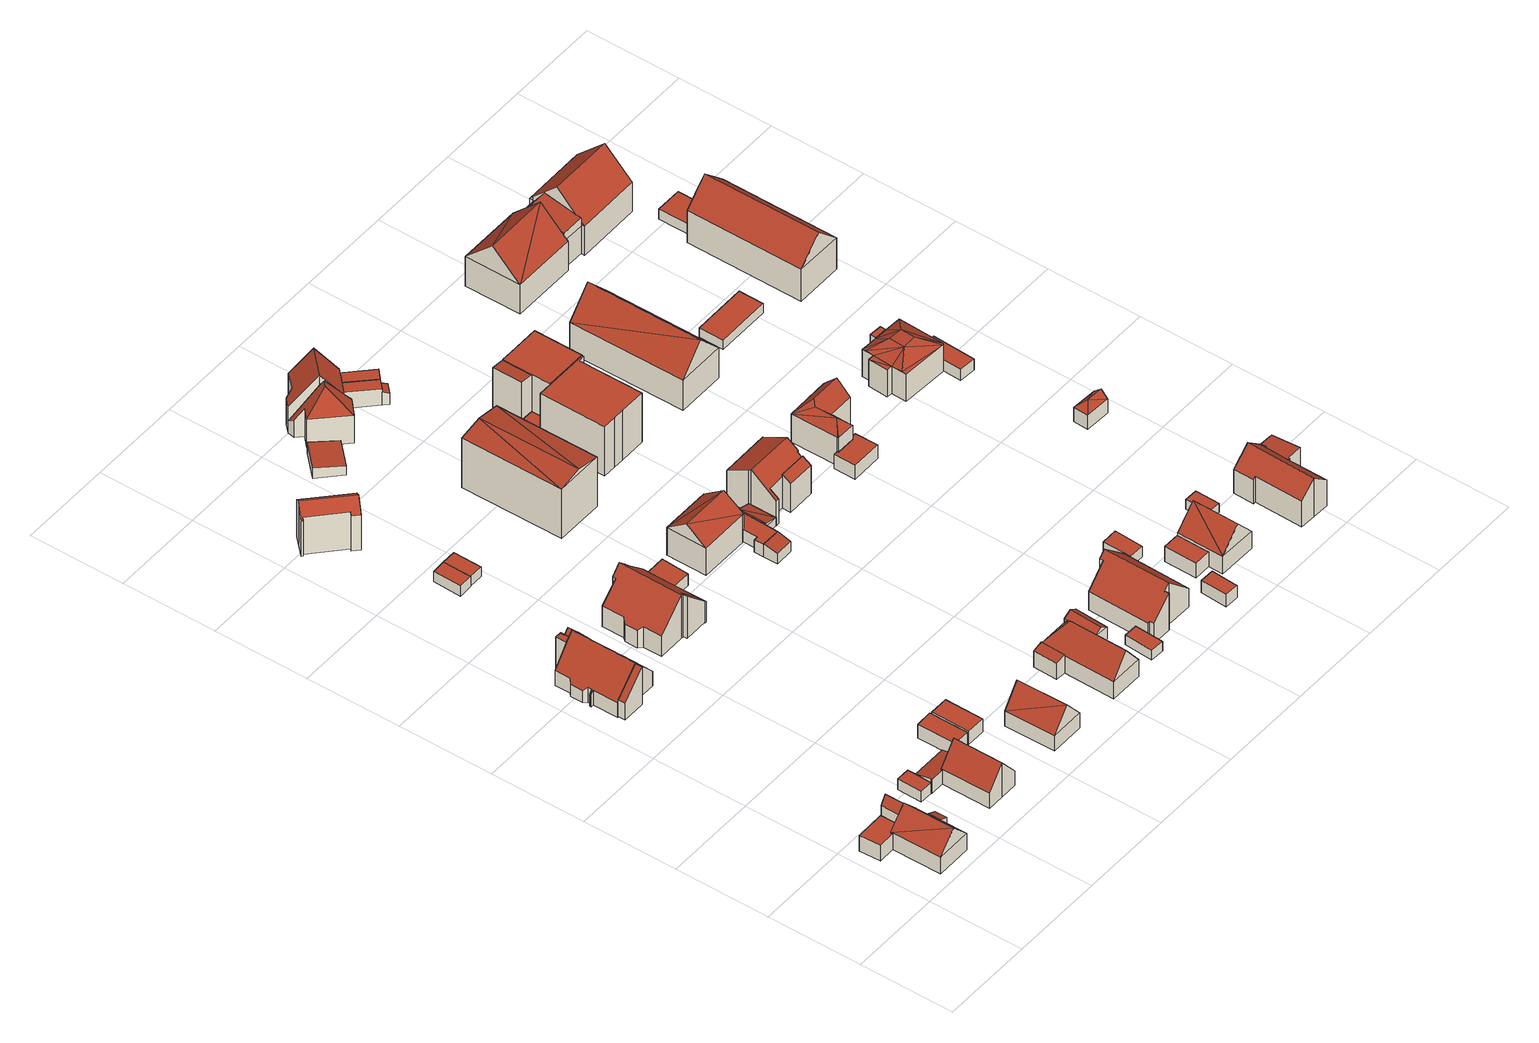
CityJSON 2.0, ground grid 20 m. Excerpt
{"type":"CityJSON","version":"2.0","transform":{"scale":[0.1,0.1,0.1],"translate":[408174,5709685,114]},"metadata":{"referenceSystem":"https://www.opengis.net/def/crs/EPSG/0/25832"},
"CityObjects":{
"building1":{"type":"Building","attributes":{"Gemeindeschluessel":"05978036","Geometrietyp2DReferenz":"3000","function":"31001_1000"},"children":["building1-1","building1-2","building1-3","building1-4"]},
"building1-1":{"type":"BuildingPart","attributes":{"roofType":"1000","measuredHeight":3.62},"parents":["building1"],"geometry":[{"type":"MultiSurface","lod":"2","boundaries":[[[0,1,2,3]],[[4,5,6,7]],[[5,8,9,6]],[[8,10,11,9]],[[10,0,3,11]],[[10,8,5,4,12,13,1,0]],[[3,2,14,15,7,6,9,11]],[[14,2,1,13]],[[15,14,13,12]],[[7,15,12,4]]],"semantics":{"surfaces":[{"type":"WallSurface"},{"type":"RoofSurface"},{"type":"GroundSurface"},{"type":"ClosureSurface"}],"values":[0,0,0,0,0,1,2,3,3,3]}}]},
"building1-2":{"type":"BuildingPart","attributes":{"roofType":"3100","measuredHeight":7.77},"parents":["building1"],"geometry":[{"type":"MultiSurface","lod":"2","boundaries":[[[16,17,18,2,1]],[[17,19,20,18]],[[17,16,21]],[[16,22,23,21]],[[19,17,21,23,24]],[[14,2,18,20]],[[1,13,25,22,16]],[[1,2,14,13]],[[20,19,26,25,13,14]],[[25,26,22]],[[24,26,19]],[[22,26,24,23]]],"semantics":{"surfaces":[{"type":"WallSurface"},{"type":"RoofSurface"},{"type":"GroundSurface"},{"type":"ClosureSurface"}],"values":[0,0,0,1,1,2,0,3,3,3,0,3]}}]},
"building1-3":{"type":"BuildingPart","attributes":{"roofType":"2100","measuredHeight":4.04},"parents":["building1"],"geometry":[{"type":"MultiSurface","lod":"2","boundaries":[[[27,28,29,30,31]],[[32,33,34,35,36]],[[33,27,31,34]],[[33,32,28,27]],[[31,30,35,34]],[[36,29,28,32]],[[36,35,30,29]]],"semantics":{"surfaces":[{"type":"WallSurface"},{"type":"RoofSurface"},{"type":"GroundSurface"},{"type":"ClosureSurface"}],"values":[0,0,0,1,2,0,3]}}]},
"building1-4":{"type":"BuildingPart","attributes":{"roofType":"3100","measuredHeight":8.05},"parents":["building1"],"geometry":[{"type":"MultiSurface","lod":"2","boundaries":[[[37,38,39,20,19]],[[38,36,35,39]],[[29,40,41,30]],[[40,42,43,41]],[[42,44,4,7,43]],[[45,46,47]],[[46,45,44,42]],[[47,40,29,36,38,48]],[[40,47,46]],[[37,48,38]],[[40,46,42]],[[7,15,14,20,39,35,30,41,43]],[[12,4,44,45]],[[12,15,7,4]],[[19,26,24,37]],[[13,12,45,25]],[[14,15,12,13]],[[20,14,13,25,26,19]],[[30,35,36,29]],[[47,48,37,24,23,22,25,45]],[[22,26,25]],[[23,24,26,22]]],"semantics":{"surfaces":[{"type":"WallSurface"},{"type":"RoofSurface"},{"type":"GroundSurface"},{"type":"ClosureSurface"}],"values":[0,0,0,0,0,1,1,1,1,0,0,2,0,3,0,0,3,3,3,0,3,3]}}]},
"building2":{"type":"Building","attributes":{"Gemeindeschluessel":"05978036","Geometrietyp2DReferenz":"3000","function":"31001_2460","roofType":"1000","measuredHeight":2.51},"geometry":[{"type":"MultiSurface","lod":"2","boundaries":[[[49,50,51,52]],[[50,53,54,51]],[[53,55,56,54]],[[55,57,58,56]],[[57,59,60,58]],[[59,49,52,60]],[[59,57,55,53,50,49]],[[52,51,54,56,58,60]]],"semantics":{"surfaces":[{"type":"WallSurface"},{"type":"RoofSurface"},{"type":"GroundSurface"}],"values":[0,0,0,0,0,0,1,2]}}]},
"building3":{"type":"Building","attributes":{"Gemeindeschluessel":"05978036","Geometrietyp2DReferenz":"3000","function":"51009_1610","roofType":"2100","measuredHeight":8.88},"geometry":[{"type":"MultiSurface","lod":"2","boundaries":[[[61,62,63,64]],[[62,65,66,63]],[[65,67,68,66]],[[67,61,64,68]],[[67,65,62,61]],[[64,63,66,68]]],"semantics":{"surfaces":[{"type":"WallSurface"},{"type":"RoofSurface"},{"type":"GroundSurface"}],"values":[0,0,0,0,1,2]}}]},
"building4":{"type":"Building","attributes":{"Gemeindeschluessel":"05978036","Geometrietyp2DReferenz":"3000","function":"31001_1000"},"children":["building4-1","building4-2"]},
"building4-1":{"type":"BuildingPart","attributes":{"roofType":"2100","measuredHeight":3.26},"parents":["building4"],"geometry":[{"type":"MultiSurface","lod":"2","boundaries":[[[69,70,71,72]],[[70,73,74,71]],[[73,75,76,74]],[[75,77,78,76]],[[77,79,80,78]],[[79,81,82,80]],[[81,79,77,75,73,70,69,83,84]],[[85,72,71,74,76,78,80,82,86]],[[72,85,83,69]],[[85,86,84,83]],[[86,82,81,84]]],"semantics":{"surfaces":[{"type":"WallSurface"},{"type":"RoofSurface"},{"type":"GroundSurface"},{"type":"ClosureSurface"}],"values":[0,0,0,0,0,0,1,2,3,3,3]}}]},
"building4-2":{"type":"BuildingPart","attributes":{"roofType":"3100","measuredHeight":8.15},"parents":["building4"],"geometry":[{"type":"MultiSurface","lod":"2","boundaries":[[[87,82,81]],[[87,88,89,82]],[[88,90,91,89]],[[90,92,93,91]],[[92,94,95,93]],[[94,96,97,95]],[[96,98,99,97]],[[98,100,101,99]],[[100,102,103,101]],[[102,104,69,72,103]],[[100,98,96,94,92,90,88,87,105]],[[105,106,104,102,100]],[[85,86,82,89,91,93,95,97,99,101,103,72]],[[84,83,106,105]],[[86,85,83,84]],[[87,81,84,105]],[[86,84,81,82]],[[83,69,104,106]],[[83,85,72,69]]],"semantics":{"surfaces":[{"type":"WallSurface"},{"type":"RoofSurface"},{"type":"GroundSurface"},{"type":"ClosureSurface"}],"values":[0,0,0,0,0,0,0,0,0,0,1,1,2,0,3,0,3,0,3]}}]},
"building5":{"type":"Building","attributes":{"Gemeindeschluessel":"05978036","Geometrietyp2DReferenz":"3000","function":"31001_1000"},"children":["building5-1","building5-2"]},
"building5-1":{"type":"BuildingPart","attributes":{"roofType":"3100","measuredHeight":9.34},"parents":["building5"],"geometry":[{"type":"MultiSurface","lod":"2","boundaries":[[[107,108,109,110]],[[108,111,112,109]],[[111,113,114,112]],[[113,115,116,114]],[[115,117,118,116]],[[117,119,120,118]],[[119,121,122,120]],[[121,123,124,122]],[[123,125,126,124]],[[125,127,128,126]],[[127,129,130,131,128]],[[132,133,134,135]],[[132,136,137,133]],[[136,138,139,137]],[[138,140,141,139]],[[140,142,143,141]],[[142,144,145,143]],[[144,146,147,145]],[[146,148,149,147]],[[148,150,151,149]],[[150,107,110,151]],[[146,144,142,140,138,136,132,135,152,153,154,155]],[[155,129,127,125,123,121,119,117,115,113,111,108,107,150,148,146]],[[110,109,112,114,116,118,120,122,124,126,128,131,156,157,134,133,137,139,141,143,145,147,149,151]],[[158,130,129,155]],[[156,131,130,158]],[[154,158,155]],[[135,134,157,153,152]],[[153,157,156,158,154]]],"semantics":{"surfaces":[{"type":"WallSurface"},{"type":"RoofSurface"},{"type":"GroundSurface"},{"type":"ClosureSurface"}],"values":[0,0,0,0,0,0,0,0,0,0,0,0,0,0,0,0,0,0,0,0,0,1,1,2,0,3,0,3,3]}}]},
"building5-2":{"type":"BuildingPart","attributes":{"roofType":"3100","measuredHeight":7.32},"parents":["building5"],"geometry":[{"type":"MultiSurface","lod":"2","boundaries":[[[159,160,161,128]],[[160,162,163,161]],[[162,164,165,163]],[[164,135,134,165]],[[130,159,128,131]],[[166,152,135,164,162]],[[162,160,159,130,158,154,166]],[[161,163,165,134,157,156,131,128]],[[153,152,166]],[[157,134,135,152,153]],[[154,153,166]],[[130,131,156,158]],[[158,156,157,153,154]]],"semantics":{"surfaces":[{"type":"WallSurface"},{"type":"RoofSurface"},{"type":"GroundSurface"},{"type":"ClosureSurface"}],"values":[0,0,0,0,0,1,1,2,0,3,0,3,3]}}]},
"building6":{"type":"Building","attributes":{"Gemeindeschluessel":"05978036","Geometrietyp2DReferenz":"3000","function":"51009_1610","roofType":"5000","measuredHeight":8.13},"geometry":[{"type":"MultiSurface","lod":"2","boundaries":[[[167,168,169,170]],[[168,171,172,169]],[[171,173,174,172]],[[173,167,170,174]],[[175,173,171]],[[176,175,171,168]],[[176,168,167]],[[175,176,167,173]],[[170,169,172,174]]],"semantics":{"surfaces":[{"type":"WallSurface"},{"type":"RoofSurface"},{"type":"GroundSurface"}],"values":[0,0,0,0,0,1,1,1,2]}}]},
"building7":{"type":"Building","attributes":{"Gemeindeschluessel":"05978036","Geometrietyp2DReferenz":"3000","function":"31001_2460","roofType":"1000","measuredHeight":3.13},"geometry":[{"type":"MultiSurface","lod":"2","boundaries":[[[177,178,179,180]],[[178,181,182,179]],[[181,183,184,182]],[[183,177,180,184]],[[183,181,178,177]],[[180,179,182,184]]],"semantics":{"surfaces":[{"type":"WallSurface"},{"type":"RoofSurface"},{"type":"GroundSurface"}],"values":[0,0,0,0,1,2]}}]},
"building8":{"type":"Building","attributes":{"Gemeindeschluessel":"05978036","Geometrietyp2DReferenz":"3000","function":"31001_2460","roofType":"1000","measuredHeight":3.12},"geometry":[{"type":"MultiSurface","lod":"2","boundaries":[[[185,186,187,188]],[[186,189,190,187]],[[189,191,192,190]],[[191,185,188,192]],[[191,189,186,185]],[[188,187,190,192]]],"semantics":{"surfaces":[{"type":"WallSurface"},{"type":"RoofSurface"},{"type":"GroundSurface"}],"values":[0,0,0,0,1,2]}}]},
"building9":{"type":"Building","attributes":{"Gemeindeschluessel":"05978036","Geometrietyp2DReferenz":"3000","function":"31001_2460","roofType":"1000","measuredHeight":2.39},"geometry":[{"type":"MultiSurface","lod":"2","boundaries":[[[193,194,195,196]],[[194,197,198,195]],[[197,199,200,198]],[[199,193,196,200]],[[199,197,194,193]],[[196,195,198,200]]],"semantics":{"surfaces":[{"type":"WallSurface"},{"type":"RoofSurface"},{"type":"GroundSurface"}],"values":[0,0,0,0,1,2]}}]},
"building10":{"type":"Building","attributes":{"Gemeindeschluessel":"05978036","Geometrietyp2DReferenz":"3000","function":"31001_1000","roofType":"3100","measuredHeight":8.17},"geometry":[{"type":"MultiSurface","lod":"2","boundaries":[[[201,202,203,204]],[[202,205,206,203]],[[205,207,208,206]],[[207,201,204,208]],[[205,202,209]],[[201,207,210]],[[210,202,201]],[[202,210,209]],[[207,209,210]],[[209,207,205]],[[204,203,206,208]]],"semantics":{"surfaces":[{"type":"WallSurface"},{"type":"RoofSurface"},{"type":"GroundSurface"}],"values":[0,0,0,0,0,0,1,1,1,1,2]}}]},
"building11":{"type":"Building","attributes":{"Gemeindeschluessel":"05978036","Geometrietyp2DReferenz":"3000","function":"31001_1000","roofType":"3100","measuredHeight":10.26},"geometry":[{"type":"MultiSurface","lod":"2","boundaries":[[[211,212,213,214]],[[212,215,216,213]],[[215,217,218,216]],[[217,219,220,218]],[[219,221,222,220]],[[221,223,224,222]],[[223,225,226,224]],[[225,227,228,226]],[[227,229,230,228]],[[229,231,232,230]],[[231,233,234,232]],[[233,235,236,234]],[[235,237,238,236]],[[237,239,240,238]],[[239,241,242,240]],[[241,243,244,242]],[[243,245,246,244]],[[245,247,248,246]],[[247,211,214,248]],[[243,241,239,237,235,233,231,229,227,225,223]],[[223,221,219,217,215,212,211,247,245,243]],[[214,213,216,218,220,222,224,226,228,230,232,234,236,238,240,242,244,246,248]]],"semantics":{"surfaces":[{"type":"WallSurface"},{"type":"RoofSurface"},{"type":"GroundSurface"}],"values":[0,0,0,0,0,0,0,0,0,0,0,0,0,0,0,0,0,0,0,1,1,2]}}]},
"building12":{"type":"Building","attributes":{"Gemeindeschluessel":"05978036","Geometrietyp2DReferenz":"3000","function":"31001_2460","roofType":"1000","measuredHeight":2.34},"geometry":[{"type":"MultiSurface","lod":"2","boundaries":[[[193,199,249,250]],[[199,251,252,249]],[[251,253,254,252]],[[253,193,250,254]],[[253,251,199,193]],[[250,249,252,254]]],"semantics":{"surfaces":[{"type":"WallSurface"},{"type":"RoofSurface"},{"type":"GroundSurface"}],"values":[0,0,0,0,1,2]}}]},
"building13":{"type":"Building","attributes":{"Gemeindeschluessel":"05978036","Geometrietyp2DReferenz":"3000","function":"31001_1000","roofType":"3100","measuredHeight":10.45},"geometry":[{"type":"MultiSurface","lod":"2","boundaries":[[[255,256,257,258]],[[256,259,260,257]],[[259,261,262,260]],[[261,263,264,262]],[[263,265,266,264]],[[265,267,268,266]],[[267,269,270,268]],[[269,271,272,270]],[[271,273,274,272]],[[273,255,258,274]],[[269,267,265,263]],[[263,261,259,256,255,273,271,269]],[[258,257,260,262,264,266,268,270,272,274]]],"semantics":{"surfaces":[{"type":"WallSurface"},{"type":"RoofSurface"},{"type":"GroundSurface"}],"values":[0,0,0,0,0,0,0,0,0,0,1,1,2]}}]},
"building14":{"type":"Building","attributes":{"Gemeindeschluessel":"05978036","Geometrietyp2DReferenz":"3000","function":"51009_1610","roofType":"2100","measuredHeight":9.91},"geometry":[{"type":"MultiSurface","lod":"2","boundaries":[[[275,276,277,278]],[[276,279,280,277]],[[279,281,282,280]],[[281,283,284,282]],[[283,275,278,284]],[[283,281,279,276,275]],[[278,277,280,282,284]]],"semantics":{"surfaces":[{"type":"WallSurface"},{"type":"RoofSurface"},{"type":"GroundSurface"}],"values":[0,0,0,0,0,1,2]}}]},
"building15":{"type":"Building","attributes":{"Gemeindeschluessel":"05978036","Geometrietyp2DReferenz":"3000","function":"31001_2460","roofType":"1000","measuredHeight":2.79},"geometry":[{"type":"MultiSurface","lod":"2","boundaries":[[[285,286,287,288]],[[286,289,290,287]],[[289,291,292,290]],[[291,285,288,292]],[[291,289,286,285]],[[288,287,290,292]]],"semantics":{"surfaces":[{"type":"WallSurface"},{"type":"RoofSurface"},{"type":"GroundSurface"}],"values":[0,0,0,0,1,2]}}]},
"building16":{"type":"Building","attributes":{"Gemeindeschluessel":"05978036","Geometrietyp2DReferenz":"3000","function":"31001_1000"},"children":["building16-1","building16-2"]},
"building16-1":{"type":"BuildingPart","attributes":{"roofType":"2100","measuredHeight":4.35},"parents":["building16"],"geometry":[{"type":"MultiSurface","lod":"2","boundaries":[[[293,294,295,296,297]],[[294,298,299,295]],[[298,300,301,302,299]],[[300,298,294,293]],[[296,295,299,302]],[[297,301,300,293]],[[297,296,302,301]]],"semantics":{"surfaces":[{"type":"WallSurface"},{"type":"RoofSurface"},{"type":"GroundSurface"},{"type":"ClosureSurface"}],"values":[0,0,0,1,2,0,3]}}]},
"building16-2":{"type":"BuildingPart","attributes":{"roofType":"5000","measuredHeight":8.83},"parents":["building16"],"geometry":[{"type":"MultiSurface","lod":"2","boundaries":[[[303,304,305,306]],[[304,307,308,305]],[[307,297,296,308]],[[301,303,306,302]],[[309,304,303,310]],[[310,303,301]],[[301,297,307,309,310]],[[304,309,307]],[[306,305,308,296,302]],[[302,296,297,301]]],"semantics":{"surfaces":[{"type":"WallSurface"},{"type":"RoofSurface"},{"type":"GroundSurface"},{"type":"ClosureSurface"}],"values":[0,0,0,0,1,1,1,0,2,3]}}]},
"building17":{"type":"Building","attributes":{"Gemeindeschluessel":"05978036","Geometrietyp2DReferenz":"3000","function":"31001_2460","roofType":"2100","measuredHeight":2.61},"geometry":[{"type":"MultiSurface","lod":"2","boundaries":[[[311,312,313,314]],[[312,315,316,313]],[[315,317,318,316]],[[317,311,314,318]],[[317,315,312,311]],[[314,313,316,318]]],"semantics":{"surfaces":[{"type":"WallSurface"},{"type":"RoofSurface"},{"type":"GroundSurface"}],"values":[0,0,0,0,1,2]}}]},
"building18":{"type":"Building","attributes":{"Gemeindeschluessel":"05978036","Geometrietyp2DReferenz":"3000","function":"31001_1000","roofType":"5000","measuredHeight":9.62},"geometry":[{"type":"MultiSurface","lod":"2","boundaries":[[[319,320,321,322]],[[320,323,324,321]],[[323,325,326,324]],[[325,327,328,326]],[[327,329,330,328]],[[329,319,322,330]],[[331,325,332,333]],[[325,331,329,327]],[[319,333,320]],[[333,319,331]],[[323,332,325]],[[320,333,332,323]],[[329,331,319]],[[322,321,324,326,328,330]]],"semantics":{"surfaces":[{"type":"WallSurface"},{"type":"RoofSurface"},{"type":"GroundSurface"}],"values":[0,0,0,0,0,0,1,1,1,1,0,0,0,2]}}]},
"building19":{"type":"Building","attributes":{"Gemeindeschluessel":"05978036","Geometrietyp2DReferenz":"3000","function":"31001_2460","roofType":"1000","measuredHeight":2.28},"geometry":[{"type":"MultiSurface","lod":"2","boundaries":[[[334,335,336,337]],[[335,338,339,336]],[[338,340,341,339]],[[340,334,337,341]],[[340,338,335,334]],[[337,336,339,341]]],"semantics":{"surfaces":[{"type":"WallSurface"},{"type":"RoofSurface"},{"type":"GroundSurface"}],"values":[0,0,0,0,1,2]}}]},
"building20":{"type":"Building","attributes":{"Gemeindeschluessel":"05978036","Geometrietyp2DReferenz":"3000","function":"31001_2460","roofType":"3100","measuredHeight":3.79},"geometry":[{"type":"MultiSurface","lod":"2","boundaries":[[[342,343,344,345]],[[343,346,347,344]],[[346,348,349,347]],[[348,342,345,349]],[[346,343,350]],[[342,348,351]],[[343,342,351,350]],[[348,346,350,351]],[[345,344,347,349]]],"semantics":{"surfaces":[{"type":"WallSurface"},{"type":"RoofSurface"},{"type":"GroundSurface"}],"values":[0,0,0,0,0,0,1,1,2]}}]},
"building21":{"type":"Building","attributes":{"Gemeindeschluessel":"05978036","Geometrietyp2DReferenz":"3000","function":"31001_1000","roofType":"3100","measuredHeight":12.67},"geometry":[{"type":"MultiSurface","lod":"2","boundaries":[[[352,353,354,355]],[[353,356,357,354]],[[356,358,359,357]],[[358,352,355,359]],[[356,353,360]],[[352,358,361]],[[352,360,353]],[[360,352,361]],[[361,356,360]],[[356,361,358]],[[355,354,357,359]]],"semantics":{"surfaces":[{"type":"WallSurface"},{"type":"RoofSurface"},{"type":"GroundSurface"}],"values":[0,0,0,0,0,0,1,1,1,1,2]}}]},
"building22":{"type":"Building","attributes":{"Gemeindeschluessel":"05978036","Geometrietyp2DReferenz":"3000","function":"31001_1310","roofType":"2100","measuredHeight":2.96},"geometry":[{"type":"MultiSurface","lod":"2","boundaries":[[[362,363,364,365]],[[363,366,367,364]],[[366,368,369,367]],[[368,362,365,369]],[[368,366,363,362]],[[365,364,367,369]]],"semantics":{"surfaces":[{"type":"WallSurface"},{"type":"RoofSurface"},{"type":"GroundSurface"}],"values":[0,0,0,0,1,2]}}]},
"building23":{"type":"Building","attributes":{"Gemeindeschluessel":"05978036","Geometrietyp2DReferenz":"3000","function":"31001_2460","roofType":"1000","measuredHeight":2.86},"geometry":[{"type":"MultiSurface","lod":"2","boundaries":[[[370,371,372,369]],[[371,373,374,372]],[[373,375,376,374]],[[375,377,378,376]],[[377,379,380,378]],[[379,381,382,380]],[[381,383,384,382]],[[383,385,365,384]],[[385,370,369,365]],[[385,383,381,379,377,375,373,371,370]],[[369,372,374,376,378,380,382,384,365]]],"semantics":{"surfaces":[{"type":"WallSurface"},{"type":"RoofSurface"},{"type":"GroundSurface"}],"values":[0,0,0,0,0,0,0,0,0,1,2]}}]},
"building24":{"type":"Building","attributes":{"Gemeindeschluessel":"05978036","Geometrietyp2DReferenz":"3000","function":"31001_1000"},"children":["building24-1","building24-2"]},
"building24-1":{"type":"BuildingPart","attributes":{"roofType":"5000","measuredHeight":11.62},"parents":["building24"],"geometry":[{"type":"MultiSurface","lod":"2","boundaries":[[[386,387,388,389,390]],[[387,391,392,388]],[[391,393,394,392]],[[393,395,396,394]],[[395,397,398,396]],[[397,399,400,398]],[[393,391,401]],[[391,387,386,402,403,401]],[[403,404,399,397,395,393,401]],[[400,405,406,389,388,392,394,396,398]],[[406,405,404,403]],[[405,400,399,404]],[[386,390,402]],[[406,403,402,390,389]]],"semantics":{"surfaces":[{"type":"WallSurface"},{"type":"RoofSurface"},{"type":"GroundSurface"},{"type":"ClosureSurface"}],"values":[0,0,0,0,0,0,1,1,1,2,3,3,0,3]}}]},
"building24-2":{"type":"BuildingPart","attributes":{"roofType":"3100","measuredHeight":12.91},"parents":["building24"],"geometry":[{"type":"MultiSurface","lod":"2","boundaries":[[[407,408,409,410]],[[408,411,412,409]],[[411,413,414,412]],[[413,415,416,414]],[[415,390,389,416]],[[417,418,419,400,399]],[[418,407,410,419]],[[420,402,390,415,413,411]],[[411,408,407,418,417,420]],[[410,409,412,414,416,389,406,405,400,419]],[[404,403,402,420]],[[405,406,403,404]],[[406,389,390,402,403]],[[417,399,404,420]],[[405,404,399,400]]],"semantics":{"surfaces":[{"type":"WallSurface"},{"type":"RoofSurface"},{"type":"GroundSurface"},{"type":"ClosureSurface"}],"values":[0,0,0,0,0,0,0,1,1,2,0,3,3,0,3]}}]},
"building25":{"type":"Building","attributes":{"Gemeindeschluessel":"05978036","Geometrietyp2DReferenz":"3000","function":"31001_2460","roofType":"3100","measuredHeight":2.78},"geometry":[{"type":"MultiSurface","lod":"2","boundaries":[[[421,422,423,424]],[[422,425,426,423]],[[425,427,428,426]],[[427,421,424,428]],[[425,422,429]],[[421,427,430]],[[422,430,429]],[[430,422,421]],[[429,427,425]],[[427,429,430]],[[424,423,426,428]]],"semantics":{"surfaces":[{"type":"WallSurface"},{"type":"RoofSurface"},{"type":"GroundSurface"}],"values":[0,0,0,0,0,0,1,1,1,1,2]}}]},
"building26":{"type":"Building","attributes":{"Gemeindeschluessel":"05978036","Geometrietyp2DReferenz":"3000","function":"31001_1000","roofType":"3100","measuredHeight":9.88},"geometry":[{"type":"MultiSurface","lod":"2","boundaries":[[[431,432,433,434]],[[432,435,436,433]],[[435,437,438,436]],[[437,439,440,438]],[[439,441,442,440]],[[441,443,444,442]],[[443,445,446,444]],[[445,447,448,446]],[[447,449,450,448]],[[449,451,452,450]],[[451,453,454,452]],[[453,431,434,454]],[[449,447,445,443,441,439,437,435,432,431]],[[431,453,451,449]],[[434,433,436,438,440,442,444,446,448,450,452,454]]],"semantics":{"surfaces":[{"type":"WallSurface"},{"type":"RoofSurface"},{"type":"GroundSurface"}],"values":[0,0,0,0,0,0,0,0,0,0,0,0,1,1,2]}}]},
"building27":{"type":"Building","attributes":{"Gemeindeschluessel":"05978036","Geometrietyp2DReferenz":"3000","function":"31001_1000"},"children":["building27-1","building27-2"]},
"building27-1":{"type":"BuildingPart","attributes":{"roofType":"2100","measuredHeight":3.09},"parents":["building27"],"geometry":[{"type":"MultiSurface","lod":"2","boundaries":[[[455,456,457,458]],[[456,459,460,457]],[[459,461,462,460]],[[461,459,456,455]],[[458,457,460,462]],[[458,462,461,455]]],"semantics":{"surfaces":[{"type":"WallSurface"},{"type":"RoofSurface"},{"type":"GroundSurface"},{"type":"ClosureSurface"}],"values":[0,0,0,1,2,3]}}]},
"building27-2":{"type":"BuildingPart","attributes":{"roofType":"1000","measuredHeight":3.89},"parents":["building27"],"geometry":[{"type":"MultiSurface","lod":"2","boundaries":[[[463,464,465,462,461]],[[464,466,467,465]],[[466,468,455,458,467]],[[468,466,464,463]],[[462,465,467,458]],[[461,455,468,463]],[[461,462,458,455]]],"semantics":{"surfaces":[{"type":"WallSurface"},{"type":"RoofSurface"},{"type":"GroundSurface"},{"type":"ClosureSurface"}],"values":[0,0,0,1,2,0,3]}}]},
"building28":{"type":"Building","attributes":{"Gemeindeschluessel":"05978036","Geometrietyp2DReferenz":"3000","function":"31001_1000"},"children":["building28-1","building28-2"]},
"building28-1":{"type":"BuildingPart","attributes":{"roofType":"3100","measuredHeight":10.22},"parents":["building28"],"geometry":[{"type":"MultiSurface","lod":"2","boundaries":[[[469,470,471,472]],[[470,473,474,471]],[[473,475,476,474]],[[475,477,478,476]],[[477,479,480,478]],[[479,481,482,480]],[[481,483,484,482]],[[483,485,486,484]],[[485,487,488,486]],[[487,489,490,488]],[[489,491,492,490]],[[485,483,481,479,477]],[[477,475,473,470,469,491,489,487,485]],[[492,472,471,474,476,478,480,482,484,486,488,490]],[[472,492,491,469]]],"semantics":{"surfaces":[{"type":"WallSurface"},{"type":"RoofSurface"},{"type":"GroundSurface"},{"type":"ClosureSurface"}],"values":[0,0,0,0,0,0,0,0,0,0,0,1,1,2,3]}}]},
"building28-2":{"type":"BuildingPart","attributes":{"roofType":"2100","measuredHeight":7.89},"parents":["building28"],"geometry":[{"type":"MultiSurface","lod":"2","boundaries":[[[493,494,495,492,491]],[[494,496,497,495]],[[496,498,469,472,497]],[[498,496,494,493]],[[492,495,497,472]],[[491,469,498,493]],[[491,492,472,469]]],"semantics":{"surfaces":[{"type":"WallSurface"},{"type":"RoofSurface"},{"type":"GroundSurface"},{"type":"ClosureSurface"}],"values":[0,0,0,1,2,0,3]}}]},
"building29":{"type":"Building","attributes":{"Gemeindeschluessel":"05978036","Geometrietyp2DReferenz":"3000","function":"51009_1610","roofType":"2100","measuredHeight":3.1},"geometry":[{"type":"MultiSurface","lod":"2","boundaries":[[[499,500,501,502]],[[500,503,504,501]],[[503,505,506,504]],[[505,499,502,506]],[[505,503,500,499]],[[502,501,504,506]]],"semantics":{"surfaces":[{"type":"WallSurface"},{"type":"RoofSurface"},{"type":"GroundSurface"}],"values":[0,0,0,0,1,2]}}]},
"building30":{"type":"Building","attributes":{"Gemeindeschluessel":"05978036","Geometrietyp2DReferenz":"3000","function":"31001_1000","roofType":"1000","measuredHeight":3.94},"geometry":[{"type":"MultiSurface","lod":"2","boundaries":[[[507,508,509,510]],[[508,511,512,509]],[[511,513,514,512]],[[513,507,510,514]],[[513,511,508,507]],[[510,509,512,514]]],"semantics":{"surfaces":[{"type":"WallSurface"},{"type":"RoofSurface"},{"type":"GroundSurface"}],"values":[0,0,0,0,1,2]}}]},
"building31":{"type":"Building","attributes":{"Gemeindeschluessel":"05978036","Geometrietyp2DReferenz":"3000","function":"31001_2460","roofType":"1000","measuredHeight":2.93},"geometry":[{"type":"MultiSurface","lod":"2","boundaries":[[[515,516,517,518]],[[516,519,520,517]],[[519,521,522,520]],[[521,523,524,522]],[[523,515,518,524]],[[523,521,519,516,515]],[[518,517,520,522,524]]],"semantics":{"surfaces":[{"type":"WallSurface"},{"type":"RoofSurface"},{"type":"GroundSurface"}],"values":[0,0,0,0,0,1,2]}}]},
"building32":{"type":"Building","attributes":{"Gemeindeschluessel":"05978036","Geometrietyp2DReferenz":"3000","function":"31001_1000"},"children":["building32-1","building32-2","building32-3"]},
"building32-1":{"type":"BuildingPart","attributes":{"roofType":"1000","measuredHeight":11.72},"parents":["building32"],"geometry":[{"type":"MultiSurface","lod":"2","boundaries":[[[525,526,527,501,504,528]],[[529,530,531,532,533]],[[530,534,535,531]],[[534,536,537,538,535]],[[536,534,530,529,526,525]],[[504,501,532,531,535,538]],[[533,527,526,529]],[[533,532,501,527]],[[528,537,536,525]],[[528,504,538,537]]],"semantics":{"surfaces":[{"type":"WallSurface"},{"type":"RoofSurface"},{"type":"GroundSurface"},{"type":"ClosureSurface"}],"values":[0,0,0,0,1,2,0,3,0,3]}}]},
"building32-2":{"type":"BuildingPart","attributes":{"roofType":"1000","measuredHeight":11.65},"parents":["building32"],"geometry":[{"type":"MultiSurface","lod":"2","boundaries":[[[539,528,504,506]],[[537,540,541,538]],[[540,542,543,541]],[[542,544,545,543]],[[544,546,547,545]],[[546,548,549,547]],[[548,550,551,549]],[[550,539,506,551]],[[550,548,546,544,542,540,537,528,539]],[[506,504,538,541,543,545,547,549,551]],[[538,504,528,537]]],"semantics":{"surfaces":[{"type":"WallSurface"},{"type":"RoofSurface"},{"type":"GroundSurface"},{"type":"ClosureSurface"}],"values":[0,0,0,0,0,0,0,0,1,2,3]}}]},
"building32-3":{"type":"BuildingPart","attributes":{"roofType":"2100","measuredHeight":11.93},"parents":["building32"],"geometry":[{"type":"MultiSurface","lod":"2","boundaries":[[[552,533,532,553]],[[527,554,502,501]],[[554,552,553,502]],[[554,527,533,552]],[[553,532,501,502]],[[501,532,533,527]]],"semantics":{"surfaces":[{"type":"WallSurface"},{"type":"RoofSurface"},{"type":"GroundSurface"},{"type":"ClosureSurface"}],"values":[0,0,0,1,2,3]}}]},
"building33":{"type":"Building","attributes":{"Gemeindeschluessel":"05978036","Geometrietyp2DReferenz":"3000","function":"31001_2460","roofType":"1000","measuredHeight":2.52},"geometry":[{"type":"MultiSurface","lod":"2","boundaries":[[[555,556,557,558]],[[556,559,560,557]],[[559,561,562,560]],[[561,555,558,562]],[[561,559,556,555]],[[558,557,560,562]]],"semantics":{"surfaces":[{"type":"WallSurface"},{"type":"RoofSurface"},{"type":"GroundSurface"}],"values":[0,0,0,0,1,2]}}]},
"building34":{"type":"Building","attributes":{"Gemeindeschluessel":"05978036","Geometrietyp2DReferenz":"3000","function":"31001_1000"},"children":["building34-1","building34-2"]},
"building34-1":{"type":"BuildingPart","attributes":{"roofType":"5000","measuredHeight":8.69},"parents":["building34"],"geometry":[{"type":"MultiSurface","lod":"2","boundaries":[[[563,564,565,566]],[[567,563,566,568]],[[564,569,570]],[[569,564,571]],[[571,567,569]],[[567,571,563]],[[567,570,569]],[[564,563,571]],[[566,565,572,573,574,568]],[[572,565,564,570,575,576]],[[575,573,572,576]],[[568,574,577,575,570,567]],[[574,573,575,577]]],"semantics":{"surfaces":[{"type":"WallSurface"},{"type":"RoofSurface"},{"type":"GroundSurface"},{"type":"ClosureSurface"}],"values":[0,0,1,1,1,1,0,0,2,0,3,0,3]}}]},
"building34-2":{"type":"BuildingPart","attributes":{"roofType":"1000","measuredHeight":3.55},"parents":["building34"],"geometry":[{"type":"MultiSurface","lod":"2","boundaries":[[[576,578,579,572]],[[578,580,581,579]],[[580,582,583,581]],[[582,577,574,583]],[[577,575,573,574]],[[575,577,582,580,578,576]],[[572,579,581,583,574,573]],[[572,573,575,576]]],"semantics":{"surfaces":[{"type":"WallSurface"},{"type":"RoofSurface"},{"type":"GroundSurface"},{"type":"ClosureSurface"}],"values":[0,0,0,0,0,1,2,3]}}]},
"building35":{"type":"Building","attributes":{"Gemeindeschluessel":"05978036","Geometrietyp2DReferenz":"3000","function":"31001_2460","roofType":"1000","measuredHeight":3.3},"geometry":[{"type":"MultiSurface","lod":"2","boundaries":[[[584,585,586,587]],[[585,588,589,586]],[[588,590,591,589]],[[590,592,593,591]],[[592,594,595,593]],[[594,596,597,595]],[[596,598,599,597]],[[598,584,587,599]],[[598,596,594,592,590,588,585,584]],[[587,586,589,591,593,595,597,599]]],"semantics":{"surfaces":[{"type":"WallSurface"},{"type":"RoofSurface"},{"type":"GroundSurface"}],"values":[0,0,0,0,0,0,0,0,1,2]}}]},
"building36":{"type":"Building","attributes":{"Gemeindeschluessel":"05978036","Geometrietyp2DReferenz":"3000","function":"31001_1000","roofType":"5000","measuredHeight":9.73},"geometry":[{"type":"MultiSurface","lod":"2","boundaries":[[[600,601,602,603]],[[601,604,605,602]],[[604,606,607,605]],[[606,608,609,607]],[[608,610,611,609]],[[610,612,613,611]],[[612,614,615,613]],[[614,600,603,615]],[[616,612,610]],[[616,606,617]],[[616,608,606]],[[608,616,610]],[[606,604,618,619,617]],[[618,601,600,619]],[[600,617,619]],[[600,616,617]],[[614,616,600]],[[616,614,612]],[[601,618,604]],[[603,602,605,607,609,611,613,615]]],"semantics":{"surfaces":[{"type":"WallSurface"},{"type":"RoofSurface"},{"type":"GroundSurface"}],"values":[0,0,0,0,0,0,0,0,1,1,1,1,1,1,1,1,1,1,0,2]}}]},
"building37":{"type":"Building","attributes":{"Gemeindeschluessel":"05978036","Geometrietyp2DReferenz":"3000","function":"31001_2460","roofType":"1000","measuredHeight":2.19},"geometry":[{"type":"MultiSurface","lod":"2","boundaries":[[[620,621,622,623]],[[621,624,625,622]],[[624,626,627,625]],[[626,620,623,627]],[[626,624,621,620]],[[623,622,625,627]]],"semantics":{"surfaces":[{"type":"WallSurface"},{"type":"RoofSurface"},{"type":"GroundSurface"}],"values":[0,0,0,0,1,2]}}]},
"building38":{"type":"Building","attributes":{"Gemeindeschluessel":"05978036","Geometrietyp2DReferenz":"3000","function":"31001_1000","roofType":"3100","measuredHeight":13.01},"geometry":[{"type":"MultiSurface","lod":"2","boundaries":[[[628,629,630,631]],[[629,632,633,630]],[[632,634,635,633]],[[634,628,631,635]],[[632,629,636]],[[628,634,637]],[[637,629,628]],[[629,637,636]],[[634,636,637]],[[636,634,632]],[[631,630,633,635]]],"semantics":{"surfaces":[{"type":"WallSurface"},{"type":"RoofSurface"},{"type":"GroundSurface"}],"values":[0,0,0,0,0,0,1,1,1,1,2]}}]},
"building39":{"type":"Building","attributes":{"Gemeindeschluessel":"05978036","Geometrietyp2DReferenz":"3000","function":"31001_1000"},"children":["building39-1","building39-2"]},
"building39-1":{"type":"BuildingPart","attributes":{"roofType":"2100","measuredHeight":4.57},"parents":["building39"],"geometry":[{"type":"MultiSurface","lod":"2","boundaries":[[[638,639,640,641]],[[639,642,643,640]],[[642,644,645,643]],[[644,646,647,645]],[[646,648,649,647]],[[648,650,651,649]],[[650,652,653,651]],[[650,648,646,644,642,639,638,652]],[[653,641,640,643,645,647,649,651]],[[638,641,653,652]]],"semantics":{"surfaces":[{"type":"WallSurface"},{"type":"RoofSurface"},{"type":"GroundSurface"},{"type":"ClosureSurface"}],"values":[0,0,0,0,0,0,0,1,2,3]}}]},
"building39-2":{"type":"BuildingPart","attributes":{"roofType":"3100","measuredHeight":9.18},"parents":["building39"],"geometry":[{"type":"MultiSurface","lod":"2","boundaries":[[[654,655,656,657]],[[655,658,659,656]],[[658,660,638,641,659]],[[661,662,663,653,652]],[[662,664,665,663]],[[664,666,667,665]],[[666,668,669,667]],[[668,654,657,669]],[[664,662,661,660,658]],[[658,655,654,668,666,664]],[[657,656,659,641,653,663,665,667,669]],[[661,652,638,660]],[[652,653,641,638]]],"semantics":{"surfaces":[{"type":"WallSurface"},{"type":"RoofSurface"},{"type":"GroundSurface"},{"type":"ClosureSurface"}],"values":[0,0,0,0,0,0,0,0,1,1,2,0,3]}}]},
"building40":{"type":"Building","attributes":{"Gemeindeschluessel":"05978036","Geometrietyp2DReferenz":"3000","function":"31001_1000","roofType":"5000","measuredHeight":8.79},"geometry":[{"type":"MultiSurface","lod":"2","boundaries":[[[670,671,672,673]],[[671,674,675,672]],[[674,676,677,675]],[[676,678,679,677]],[[678,680,681,679]],[[680,682,683,681]],[[682,684,685,683]],[[684,686,687,685]],[[686,688,689,687]],[[688,670,673,689]],[[671,688,674]],[[688,671,670]],[[690,691,692]],[[674,691,690]],[[688,691,674]],[[691,688,693]],[[680,694,682]],[[678,694,680]],[[678,692,694]],[[676,692,678]],[[692,676,690]],[[694,695,682]],[[695,694,696]],[[696,684,695]],[[691,684,696]],[[693,684,691]],[[684,693,686]],[[696,694,692,691]],[[676,674,690]],[[688,686,693]],[[684,682,695]],[[673,672,675,677,679,681,683,685,687,689]]],"semantics":{"surfaces":[{"type":"WallSurface"},{"type":"RoofSurface"},{"type":"GroundSurface"}],"values":[0,0,0,0,0,0,0,0,0,0,1,1,1,1,1,1,1,1,1,1,1,1,1,1,1,1,1,1,0,0,0,2]}}]},
"building41":{"type":"Building","attributes":{"Gemeindeschluessel":"05978036","Geometrietyp2DReferenz":"3000","function":"31001_2460","roofType":"5000","measuredHeight":4.78},"geometry":[{"type":"MultiSurface","lod":"2","boundaries":[[[697,698,699,700]],[[698,701,702,699]],[[701,703,704,702]],[[703,697,700,704]],[[701,698,705]],[[697,703,706]],[[705,697,706]],[[697,705,698]],[[703,705,706]],[[705,703,701]],[[700,699,702,704]]],"semantics":{"surfaces":[{"type":"WallSurface"},{"type":"RoofSurface"},{"type":"GroundSurface"}],"values":[0,0,0,0,1,0,1,1,1,1,2]}}]},
"building42":{"type":"Building","attributes":{"Gemeindeschluessel":"05978036","Geometrietyp2DReferenz":"3000","function":"31001_2460","roofType":"1000","measuredHeight":2.19},"geometry":[{"type":"MultiSurface","lod":"2","boundaries":[[[707,708,709,710]],[[708,711,712,709]],[[711,713,714,712]],[[713,707,710,714]],[[713,711,708,707]],[[710,709,712,714]]],"semantics":{"surfaces":[{"type":"WallSurface"},{"type":"RoofSurface"},{"type":"GroundSurface"}],"values":[0,0,0,0,1,2]}}]},
"building43":{"type":"Building","attributes":{"Gemeindeschluessel":"05978036","Geometrietyp2DReferenz":"3000","function":"51009_1610","roofType":"1000","measuredHeight":6.5},"geometry":[{"type":"MultiSurface","lod":"2","boundaries":[[[715,716,717,718]],[[716,719,681,717]],[[719,720,679,681]],[[720,715,718,679]],[[720,719,716,715]],[[718,717,681,679]]],"semantics":{"surfaces":[{"type":"WallSurface"},{"type":"RoofSurface"},{"type":"GroundSurface"}],"values":[0,0,0,0,1,2]}}]},
"building44":{"type":"Building","attributes":{"Gemeindeschluessel":"05978036","Geometrietyp2DReferenz":"3000","function":"31001_2460","roofType":"1000","measuredHeight":2.61},"geometry":[{"type":"MultiSurface","lod":"2","boundaries":[[[721,722,723,724]],[[722,725,726,723]],[[725,727,728,726]],[[727,721,724,728]],[[727,725,722,721]],[[724,723,726,728]]],"semantics":{"surfaces":[{"type":"WallSurface"},{"type":"RoofSurface"},{"type":"GroundSurface"}],"values":[0,0,0,0,1,2]}}]},
"building45":{"type":"Building","attributes":{"Gemeindeschluessel":"05978036","Geometrietyp2DReferenz":"3000","function":"31001_1000"},"children":["building45-1","building45-2","building45-3"]},
"building45-1":{"type":"BuildingPart","attributes":{"roofType":"3100","measuredHeight":12.82},"parents":["building45"],"geometry":[{"type":"MultiSurface","lod":"2","boundaries":[[[729,730,731,732]],[[730,733,734,731]],[[733,735,736,734]],[[733,730,737]],[[730,738,737]],[[738,730,729,739,740]],[[735,737,738]],[[737,735,733]],[[732,731,734,736,741,742]],[[732,742,743,744,729]],[[741,736,735,745,746]],[[742,741,746,743]],[[743,746,745,744]],[[735,738,740,747,745]],[[744,739,729]],[[745,747,740,739,744]]],"semantics":{"surfaces":[{"type":"WallSurface"},{"type":"RoofSurface"},{"type":"GroundSurface"},{"type":"ClosureSurface"}],"values":[0,0,0,0,1,1,1,1,2,0,0,3,3,0,0,3]}}]},
"building45-2":{"type":"BuildingPart","attributes":{"roofType":"3100","measuredHeight":9.99},"parents":["building45"],"geometry":[{"type":"MultiSurface","lod":"2","boundaries":[[[748,743,742,749]],[[746,750,751,741]],[[746,745,747,752,753,750]],[[754,755,752,747,740,756]],[[748,757,758,754,756,739,744,743]],[[751,749,742,741]],[[749,751,750,748]],[[741,742,743,746]],[[739,756,740]],[[743,744,745,746]],[[744,739,740,747,745]],[[755,754,758]],[[753,757,748,750]],[[757,753,752,755,758]]],"semantics":{"surfaces":[{"type":"WallSurface"},{"type":"RoofSurface"},{"type":"GroundSurface"},{"type":"ClosureSurface"}],"values":[0,0,1,1,0,2,3,3,0,3,3,0,3,3]}}]},
"building45-3":{"type":"BuildingPart","attributes":{"roofType":"3100","measuredHeight":12.81},"parents":["building45"],"geometry":[{"type":"MultiSurface","lod":"2","boundaries":[[[759,760,761,762]],[[760,763,764,761]],[[763,757,748,749,764]],[[765,766,767,751,750]],[[766,759,762,767]],[[759,766,768,769,770]],[[763,760,770,769,755,758]],[[763,758,757]],[[765,768,766]],[[759,770,760]],[[762,761,764,749,751,767]],[[750,753,765]],[[750,751,749,748]],[[750,748,757,753]],[[769,768,765,753,752,755]],[[755,752,753,757,758]]],"semantics":{"surfaces":[{"type":"WallSurface"},{"type":"RoofSurface"},{"type":"GroundSurface"},{"type":"ClosureSurface"}],"values":[0,0,0,0,0,1,1,0,0,0,2,0,3,3,0,3]}}]},
"building46":{"type":"Building","attributes":{"Gemeindeschluessel":"05978036","Geometrietyp2DReferenz":"3000","function":"31001_1000","roofType":"5000","measuredHeight":12.47},"geometry":[{"type":"MultiSurface","lod":"2","boundaries":[[[771,772,773,774]],[[772,775,776,773]],[[775,777,778,776]],[[777,779,780,778]],[[779,781,782,780]],[[781,771,774,782]],[[777,775,772,783,784]],[[784,783,771,781,779]],[[772,771,783]],[[779,777,784]],[[774,773,776,778,780,782]]],"semantics":{"surfaces":[{"type":"WallSurface"},{"type":"RoofSurface"},{"type":"GroundSurface"}],"values":[0,0,0,0,0,0,1,1,0,0,2]}}]},
"building47":{"type":"Building","attributes":{"Gemeindeschluessel":"05978036","Geometrietyp2DReferenz":"3000","function":"31001_2460","roofType":"1000","measuredHeight":2.48},"geometry":[{"type":"MultiSurface","lod":"2","boundaries":[[[785,786,787,788]],[[786,789,790,787]],[[789,791,792,790]],[[791,785,788,792]],[[791,789,786,785]],[[788,787,790,792]]],"semantics":{"surfaces":[{"type":"WallSurface"},{"type":"RoofSurface"},{"type":"GroundSurface"}],"values":[0,0,0,0,1,2]}}]}
},
"vertices":[
[67,157,70],[67,156,70],[67,156,33],[67,157,33],[42,112,70],[6,111,70],[6,111,33],[42,112,33],[5,156,70],[5,156,33],[8,156,70],[8,156,33],[42,116,70],[67,116,70],[67,116,33],[42,116,33],
[67,156,94],[114,157,67],[114,157,33],[115,117,67],[115,117,33],[80,157,111],[67,116,94],[80,117,111],[111,117,72],[67,116,72],[107,117,72],
[136,65,66],[118,64,74],[118,64,72],[118,64,33],[136,65,33],[117,91,74],[135,91,66],[135,91,33],[117,91,33],[117,91,72],
[115,117,72],[117,117,72],[117,117,33],[119,9,72],[119,9,33],[43,8,72],[43,8,33],[42,112,72],[42,116,72],[81,9,114],[79,116,114],[115,117,74],
[168,145,58],[169,197,58],[169,197,33],[168,145,33],[197,196,58],[197,196,33],[197,179,58],[197,179,33],[196,144,58],[196,144,33],[195,144,58],[195,144,33],
[82,685,113],[32,685,63],[32,685,24],[82,685,24],[32,700,63],[32,700,24],[82,700,113],[82,700,24],
[224,142,67],[195,142,67],[195,142,35],[224,142,35],[195,144,67],[195,144,35],[196,144,67],[196,144,35],[197,179,59],[197,179,35],[273,179,59],[273,179,35],[273,144,67],[273,144,35],[224,144,67],[260,144,67],[224,144,35],[260,144,35],
[273,144,101],[297,144,70],[297,144,35],[297,118,70],[297,118,35],[312,118,51],[312,118,35],[312,95,51],[312,95,35],[297,95,70],[297,95,35],[297,39,70],[297,39,35],[261,39,116],[261,39,35],[225,39,70],[225,39,35],[224,142,70],[260,144,116],[224,144,70],
[31,753,57],[25,753,50],[25,753,22],[31,753,22],[25,756,50],[25,756,22],[31,756,57],[31,756,22],[31,764,57],[31,764,22],[25,771,50],[25,771,22],[25,797,50],[25,797,22],[31,803,57],[31,803,22],[31,836,57],[31,836,22],[65,837,97],[65,837,22],[79,837,113],[79,837,22],[79,836,113],[79,836,70],[79,836,22],[137,798,50],[137,798,22],[137,837,22],[137,837,50],[137,771,50],[137,771,22],[137,768,50],[137,768,22],[131,768,57],[131,768,22],[131,700,57],[131,700,22],[82,700,114],[82,700,22],[81,700,115],[81,700,22],[32,700,58],[32,700,22],[31,700,57],[31,700,22],[131,837,57],[100,837,93],[99,837,94],[81,837,115],[81,837,22],[100,837,22],[81,837,72],
[79,837,70],[79,860,70],[79,860,22],[99,860,95],[99,860,22],[137,860,49],[137,860,22],[100,837,95],
[65,860,98],[79,860,98],[79,860,23],[65,860,23],[79,837,98],[79,837,23],[65,837,98],[65,837,23],[72,837,105],[72,853,105],
[297,250,61],[333,251,61],[333,251,29],[297,250,29],[333,169,61],[333,169,29],[298,169,61],[298,169,29],
[337,250,60],[377,250,60],[377,250,29],[337,250,29],[377,169,60],[377,169,29],[337,169,60],[337,169,29],
[144,1104,44],[114,1103,44],[114,1103,20],[144,1104,20],[115,1163,44],[115,1163,20],[145,1164,44],[145,1164,20],
[479,144,72],[480,36,72],[480,36,36],[479,144,36],[407,36,72],[407,36,36],[406,143,72],[406,143,36],[444,36,118],[442,144,118],
[193,780,62],[193,806,62],[193,806,21],[193,780,21],[200,814,70],[200,814,21],[200,861,69],[200,861,21],[239,861,105],[239,861,21],[239,868,105],[239,868,21],[259,869,124],[259,869,21],[275,869,109],[275,869,21],[275,861,109],[275,861,21],[317,862,69],[317,862,21],[317,804,69],[317,804,21],[318,724,69],[318,724,21],[314,724,73],[314,724,21],[314,744,73],[314,744,21],[272,744,111],[272,744,21],[262,733,121],[262,733,21],[259,733,124],[259,733,21],[201,733,69],[201,733,21],[201,772,69],[201,772,21],
[145,1164,21],[144,1104,21],[175,1164,44],[175,1164,21],[174,1104,44],[174,1104,21],
[106,1336,94],[45,1394,94],[45,1394,7],[106,1336,7],[42,1390,90],[42,1390,7],[39,1393,90],[39,1393,7],[59,1413,112],[59,1413,7],[75,1430,94],[75,1430,7],[151,1357,94],[151,1357,7],[134,1340,112],[134,1340,7],[115,1320,90],[115,1320,7],[102,1332,90],[102,1332,7],
[262,724,123],[262,733,123],[262,733,23],[262,724,23],[272,744,112],[272,744,23],[314,744,72],[314,744,23],[314,724,72],[314,724,23],
[317,862,50],[374,862,50],[374,862,22],[317,862,22],[371,804,50],[371,804,22],[317,804,50],[317,804,22],
[580,144,74],[558,145,70],[558,145,31],[580,144,31],[580,144,71],[559,196,70],[559,196,31],[581,196,74],[581,196,71],[581,196,31],
[652,195,71],[650,37,71],[650,37,31],[652,195,31],[579,37,71],[579,37,31],[614,37,119],[616,160,119],
[254,1542,33],[296,1501,29],[296,1501,7],[254,1542,7],[250,1454,29],[250,1454,7],[208,1495,33],[208,1495,7],
[411,880,87],[517,880,87],[517,880,22],[411,880,22],[518,832,87],[518,832,22],[518,794,87],[518,794,22],[515,794,87],[515,794,22],[410,794,87],[410,794,22],[411,837,119],[518,832,115],[518,837,119],
[694,99,61],[723,98,61],[723,98,38],[694,99,38],[720,38,61],[720,38,38],[691,39,61],[691,39,38],
[696,208,60],[692,137,60],[692,137,32],[696,208,32],[660,139,60],[660,139,32],[664,209,60],[664,209,32],[676,138,70],[680,208,70],
[436,1268,138],[437,1051,138],[437,1051,21],[436,1268,21],[335,1051,138],[335,1051,21],[334,1267,138],[334,1267,21],[386,1051,148],[385,1267,148],
[547,742,54],[545,712,48],[545,712,24],[547,742,24],[506,711,48],[506,711,24],[506,742,54],[506,742,24],
[506,742,53],[506,762,53],[506,762,24],[515,762,53],[515,762,24],[515,794,53],[515,794,24],[518,794,53],[518,794,24],[518,832,53],[518,832,24],[550,832,53],[550,832,24],[548,772,53],[548,772,24],[547,742,53],
[344,1529,86],[353,1520,73],[353,1520,7],[344,1529,7],[344,1529,83],[323,1492,73],[323,1492,7],[265,1551,73],[265,1551,7],[285,1570,73],[285,1570,7],[272,1583,48],[272,1583,7],[275,1599,35],[275,1599,7],[309,1544,123],[333,1540,102],[319,1554,123],[314,1560,113],[314,1560,7],[319,1554,7],
[306,1614,82],[332,1642,81],[332,1642,7],[306,1614,7],[363,1610,136],[363,1610,7],[394,1578,81],[394,1578,7],[377,1561,81],[377,1561,7],[275,1599,68],[291,1615,69],[291,1615,7],[314,1560,136],
[548,772,42],[550,832,42],[550,832,23],[548,772,23],[583,832,42],[583,832,23],[583,773,42],[583,773,23],[554,832,51],[553,772,51],
[783,72,133],[772,72,123],[772,72,35],[783,72,35],[772,63,123],[772,63,35],[729,63,82],[729,63,35],[729,73,82],[729,73,35],[726,73,79],[726,73,35],[728,204,80],[728,204,35],[771,205,120],[771,205,35],[771,213,120],[771,213,35],[785,213,133],[785,213,35],[841,212,80],[841,212,35],[839,71,79],[839,71,35],
[444,1527,40],[454,1518,36],[454,1518,9],[444,1527,9],[436,1500,36],[436,1500,9],[427,1510,40],[427,1510,9],
[427,1510,48],[377,1561,48],[377,1561,9],[394,1578,48],[394,1578,9],[444,1527,48],
[626,792,95],[590,791,95],[590,791,22],[626,792,22],[591,773,80],[591,773,22],[583,773,80],[583,773,22],[583,827,124],[583,827,22],[583,832,121],[583,832,22],[582,879,95],[582,879,22],[687,880,95],[687,880,22],[687,827,124],[687,827,22],[688,804,105],[688,804,22],[685,804,105],[685,804,22],[685,792,95],[685,792,22],
[685,792,101],[685,774,89],[685,774,22],[626,773,89],[626,773,22],[626,792,101],
[507,1267,51],[536,1267,50],[536,1267,20],[507,1267,20],[536,1227,50],[536,1227,20],[507,1227,51],[507,1227,20],
[394,1578,49],[412,1595,49],[412,1595,10],[394,1578,10],[462,1544,49],[462,1544,10],[444,1527,49],[444,1527,10],
[904,15,69],[874,16,69],[874,16,40],[904,15,40],[877,72,69],[877,72,40],[907,71,69],[907,71,40],[904,21,69],[904,21,40],
[536,1227,138],[536,1267,138],[536,1267,136],[536,1227,137],[536,1330,138],[558,1330,138],[558,1330,20],[536,1330,20],[536,1330,136],[627,1330,138],[627,1330,20],[627,1227,138],[627,1227,137],[627,1227,20],
[507,1227,137],[627,1223,137],[627,1223,20],[614,1222,137],[614,1222,20],[614,1087,137],[614,1087,20],[558,1087,137],[558,1087,20],[535,1087,137],[535,1087,20],[507,1087,137],[507,1087,20],
[507,1330,140],[507,1330,20],[507,1267,140],
[853,267,68],[888,267,68],[888,267,43],[853,267,43],[885,206,68],[885,206,43],[852,207,68],[852,207,43],
[1016,68,83],[935,70,83],[935,70,42],[1016,68,42],[1018,167,83],[1018,167,42],[979,167,129],[936,168,83],[977,69,129],[935,100,42],[936,168,42],[939,168,42],[936,168,77],[935,100,77],[939,168,77],
[899,100,77],[899,100,42],[900,169,77],[900,169,42],[939,169,77],[939,169,42],
[824,734,56],[759,734,56],[759,734,23],[824,734,23],[759,780,56],[759,780,23],[769,780,56],[769,780,23],[769,777,56],[769,777,23],[809,777,56],[809,777,23],[809,782,56],[809,782,23],[823,782,56],[823,782,23],
[768,880,89],[863,881,89],[863,881,22],[768,880,22],[863,823,89],[863,823,22],[809,823,89],[809,823,22],[809,782,89],[809,782,22],[809,777,89],[809,777,22],[769,777,89],[769,777,22],[769,780,89],[769,780,22],[789,797,110],[789,843,110],[863,852,119],[797,852,120],
[1028,220,64],[1056,219,64],[1056,219,42],[1028,220,42],[1055,168,64],[1055,168,42],[1028,169,64],[1028,169,42],
[826,1326,87],[827,1081,87],[827,1081,16],[826,1326,16],[724,1081,87],[724,1081,16],[723,1326,87],[723,1326,16],[775,1081,146],[774,1326,146],
[1195,185,72],[1212,184,72],[1212,184,29],[1195,185,29],[1212,196,71],[1212,196,29],[1242,195,71],[1242,195,29],[1244,134,74],[1244,134,29],[1211,135,74],[1211,135,29],[1211,132,74],[1211,132,29],[1193,132,74],[1193,132,29],
[1120,142,85],[1121,186,85],[1121,186,29],[1120,142,29],[1160,185,120],[1160,185,29],[1195,185,90],[1193,132,90],[1192,38,90],[1192,38,29],[1157,39,120],[1157,39,29],[1123,40,90],[1123,40,29],[1125,142,90],[1125,142,29],
[958,815,87],[961,857,87],[961,857,23],[958,815,23],[973,856,87],[973,856,23],[974,881,87],[974,881,23],[1010,879,87],[1010,879,23],[1038,878,87],[1038,878,23],[1074,876,87],[1074,876,23],[1068,776,87],[1068,776,23],[969,782,87],[969,782,23],[970,814,87],[970,814,23],[974,872,90],[1004,812,109],[1006,845,109],[969,790,90],[1035,842,111],[1068,776,90],[1034,812,111],
[1151,482,62],[1097,485,62],[1097,485,29],[1151,482,29],[1099,516,62],[1099,516,29],[1153,513,62],[1153,513,29],[1116,499,77],[1152,497,77],
[883,1166,45],[999,1167,45],[999,1167,23],[883,1166,23],[999,1114,45],[999,1114,23],[883,1114,45],[883,1114,23],
[1011,892,88],[1038,890,88],[1038,890,23],[1011,892,23],[1038,878,88],[1010,879,88],
[1071,827,51],[1106,825,51],[1106,825,25],[1071,827,25],[1102,735,51],[1102,735,25],[1067,737,51],[1067,737,25],
[897,1461,73],[760,1461,73],[760,1461,4],[897,1461,4],[759,1580,73],[759,1580,4],[897,1580,73],[897,1580,4],[759,1520,133],[897,1521,133],[897,1469,81],[897,1478,90],[897,1573,4],[897,1469,4],[897,1469,68],[897,1469,73],[897,1569,73],[897,1573,68],[897,1547,104],
[945,1469,68],[945,1469,4],[944,1573,68],[944,1573,4],[944,1547,104],[944,1569,73],[945,1469,88],[945,1479,90],[897,1469,88],[945,1469,73],[945,1469,80],
[1082,1581,73],[1083,1462,73],[1083,1462,4],[1082,1581,4],[945,1461,73],[945,1461,4],[944,1573,73],[944,1580,73],[944,1580,4],[944,1573,80],[945,1521,133],[1082,1521,133],
[1088,1330,116],[1144,1330,116],[1144,1330,18],[1088,1330,18],[1168,1330,92],[1168,1330,18],[1168,1083,92],[1168,1083,18],[1066,1083,94],[1066,1083,18],[1066,1330,94],[1066,1330,18],[1116,1330,143],[1117,1083,143],
[1088,1408,37],[1143,1408,37],[1143,1408,13],[1088,1408,13],[1144,1330,37],[1144,1330,13],[1088,1330,37],[1088,1330,13]
]}
